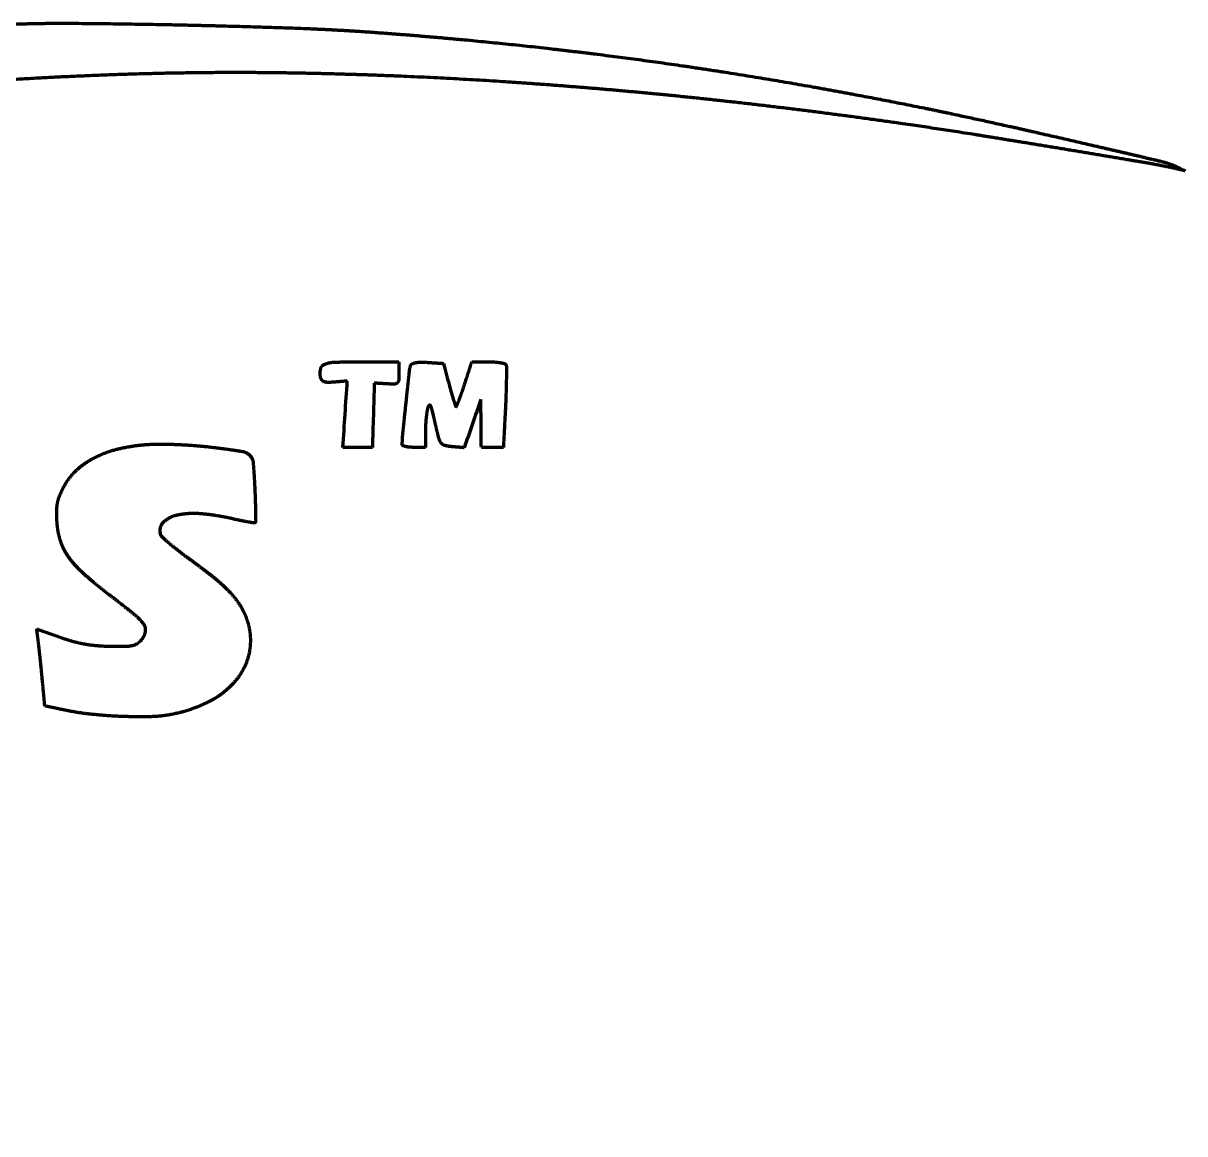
# Model space of a CAD drawing. Header units: inches. Extents: x -2983 to 7024, y 422 to 5529.
# Drawn here: x 3202.6 to 3232.44, y 2529.29 to 2557.82 of the extents above; entities that cross this region are included whole.
import ezdxf

# ---------------------------------------------------------------- set-up
doc = ezdxf.new("R2010")
doc.units = ezdxf.units.IN

msp = doc.modelspace()

# ---------------------------------------------------------------- linework, layer by layer
at = {"linetype": 'Continuous', "lineweight": 70}
for points, weights, knots in [([(3232.438, 2554.032), (3232.381, 2554.045), (3232.325, 2554.057), (3232.004, 2554.13), (3231.739, 2554.182), (3230.738, 2554.352), (3230.004, 2554.475), (3228.521, 2554.72), (3227.772, 2554.842), (3226.465, 2555.05), (3225.907, 2555.135), (3223.556, 2555.475), (3221.76, 2555.7), (3218.212, 2556.074), (3216.46, 2556.221), (3213.033, 2556.438), (3211.358, 2556.506), (3208.121, 2556.567), (3206.56, 2556.554), (3202.774, 2556.42), (3200.552, 2556.275), (3196.292, 2555.871), (3194.257, 2555.6), (3190.274, 2554.916), (3188.329, 2554.503), (3184.435, 2553.516), (3182.487, 2552.945), (3179.694, 2552.015), (3178.832, 2551.712), (3177.16, 2551.092), (3176.351, 2550.775), (3174.733, 2550.104), (3173.923, 2549.751), (3172.252, 2548.983), (3171.389, 2548.571), (3169.433, 2547.601), (3168.342, 2547.037), (3166.212, 2545.891), (3165.173, 2545.308), (3162.911, 2543.983), (3161.687, 2543.243), (3158.743, 2541.407), (3157.018, 2540.32), (3153.943, 2538.359), (3152.584, 2537.498), (3150.357, 2536.097), (3149.487, 2535.562), (3147.935, 2534.63), (3147.252, 2534.234), (3145.885, 2533.47), (3145.2, 2533.102), (3143.678, 2532.315), (3142.833, 2531.912), (3141.176, 2531.185), (3140.363, 2530.866), (3138.772, 2530.312), (3137.995, 2530.078), (3136.48, 2529.691), (3135.743, 2529.544), (3134.624, 2529.381), (3134.246, 2529.344), (3133.405, 2529.301), (3132.942, 2529.289), (3132.021, 2529.29), (3131.563, 2529.302), (3130.748, 2529.344), (3130.392, 2529.381), (3129.05, 2529.594), (3128.077, 2529.829), (3127.127, 2530.14), (3126.195, 2530.445), (3125.293, 2530.828), (3124.427, 2531.286), (3123.536, 2531.756), (3122.688, 2532.298), (3121.028, 2533.56), (3120.215, 2534.269), (3119.019, 2535.46), (3118.6, 2535.903), (3117.814, 2536.78), (3117.451, 2537.217), (3116.744, 2538.127), (3116.402, 2538.601), (3115.709, 2539.632), (3115.355, 2540.186), (3114.812, 2541.085), (3114.617, 2541.425), (3114.166, 2542.256), (3113.906, 2542.745), (3113.373, 2543.771), (3113.096, 2544.305), (3112.82, 2544.84), (3112.802, 2544.875), (3112.808, 2544.913), (3112.836, 2544.941), (3112.843, 2544.948), (3112.852, 2544.947), (3112.857, 2544.938), (3112.913, 2544.85), (3112.968, 2544.761), (3113.086, 2544.569), (3113.149, 2544.464), (3113.283, 2544.234), (3113.356, 2544.108), (3114.086, 2542.811), (3114.803, 2541.676), (3116.305, 2539.535), (3117.094, 2538.539), (3118.727, 2536.706), (3119.568, 2535.874), (3121.272, 2534.385), (3122.141, 2533.743), (3123.509, 2532.895), (3123.971, 2532.637), (3124.927, 2532.156), (3125.42, 2531.934), (3126.412, 2531.536), (3126.91, 2531.36), (3127.885, 2531.062), (3128.361, 2530.944), (3128.844, 2530.851), (3130.202, 2530.588), (3131.582, 2530.5), (3132.963, 2530.586), (3134.398, 2530.675), (3135.814, 2530.925), (3137.193, 2531.331), (3138.828, 2531.814), (3140.413, 2532.441), (3143.893, 2534.192), (3145.806, 2535.259), (3148.018, 2536.62), (3148.363, 2536.836), (3149.119, 2537.316), (3149.53, 2537.579), (3150.563, 2538.248), (3151.186, 2538.653), (3153, 2539.837), (3154.192, 2540.616), (3156.444, 2542.088), (3157.507, 2542.775), (3159.457, 2544.019), (3160.345, 2544.573), (3162.047, 2545.613), (3162.86, 2546.097), (3164.506, 2547.053), (3165.337, 2547.523), (3166.703, 2548.277), (3167.238, 2548.56), (3168.496, 2549.2), (3169.219, 2549.56), (3170.662, 2550.266), (3171.383, 2550.613), (3172.626, 2551.198), (3173.149, 2551.433), (3175.875, 2552.592), (3178.115, 2553.423), (3182.648, 2554.867), (3184.938, 2555.478), (3189.628, 2556.49), (3192.023, 2556.891), (3196.981, 2557.485), (3199.537, 2557.689), (3202.702, 2557.815), (3203.307, 2557.825), (3204.855, 2557.812), (3205.799, 2557.798), (3207.701, 2557.757), (3208.66, 2557.73), (3210.305, 2557.671), (3210.991, 2557.634), (3211.675, 2557.584)], [0.500028842012, 0.500028842012, 0.500028842012, 0.49990993454, 0.49990993454, 0.500028206926, 0.500028206926, 0.500027327896, 0.500027327896, 0.500020306907, 0.500020306907, 0.49996674968, 0.49996674968, 0.499954897266, 0.499954897266, 0.499947872216, 0.499947872216, 0.499905551037, 0.499905551037, 0.499883055807, 0.499883055807, 0.499792231719, 0.499792231719, 0.499773940632, 0.499773940632, 0.499803958143, 0.499803958143, 0.499983511469, 0.499983511469, 0.499967570397, 0.499967570397, 0.499969836855, 0.499969836855, 0.49999224639, 0.49999224639, 0.499982937989, 0.499982937989, 0.499973806451, 0.499973806451, 0.499996723387, 0.499996723387, 0.500024715037, 0.500024715037, 0.500027453769, 0.500027453769, 0.500010452456, 0.500010452456, 0.499988344513, 0.499988344513, 0.499984734416, 0.499984734416, 0.499859741035, 0.499859741035, 0.499772165641, 0.499772165641, 0.499731419008, 0.499731419008, 0.499559423038, 0.499559423038, 0.499666780446, 0.499666780446, 0.499918789299, 0.499918789299, 0.499918892039, 0.499918892039, 0.499564850303, 0.499564850303, 0.498972995834, 0.498972995834, 0.500028842012, 0.498832867725, 0.498832867725, 0.500028842012, 0.498906283356, 0.498906283356, 0.499287120527, 0.499287120527, 0.499893163609, 0.499893163609, 0.499822434289, 0.499822434289, 0.499836242554, 0.499836242554, 0.499934379805, 0.499934379805, 0.499935455777, 0.499935455777, 0.500016243918, 0.500016243918, 0.500028611503, 0.500028611503, 0.500028842012, 0.435794288113, 0.435794288113, 0.500028842012, 0.374186246908, 0.374186246908, 0.500028842012, 0.500027229907, 0.500027229907, 0.500003945292, 0.500003945292, 0.500020163182, 0.500020163182, 0.499624081461, 0.499624081461, 0.499467725914, 0.499467725914, 0.499381762254, 0.499381762254, 0.498914889926, 0.498914889926, 0.499697758003, 0.499697758003, 0.499738051905, 0.499738051905, 0.499725706688, 0.499725706688, 0.499560729865, 0.499560729865, 0.500028842012, 0.49736967995, 0.49736967995, 0.500028842012, 0.497925029837, 0.497925029837, 0.500028842012, 0.498691632887, 0.498691632887, 0.499724398278, 0.499724398278, 0.500020473069, 0.500020473069, 0.500025999044, 0.500025999044, 0.500028065808, 0.500028065808, 0.500028820171, 0.500028820171, 0.500023637462, 0.500023637462, 0.500012762859, 0.500012762859, 0.500008128477, 0.500008128477, 0.500009221042, 0.500009221042, 0.499979547613, 0.499979547613, 0.500019764212, 0.500019764212, 0.500019920975, 0.500019920975, 0.499967173544, 0.499967173544, 0.499663762533, 0.499663762533, 0.499645871572, 0.499645871572, 0.499666159219, 0.499666159219, 0.499766988665, 0.499766988665, 0.499932337733, 0.499932337733, 0.500021256909, 0.500021256909, 0.500020660968, 0.500020660968, 0.499971666204, 0.499971666204, 0.500028842012], [0, 0, 0, 0, 0.000858, 0.000858, 0.004871, 0.004871, 0.015909, 0.015909, 0.027164, 0.027164, 0.035539, 0.035539, 0.062379, 0.062379, 0.088446, 0.088446, 0.113283, 0.113283, 0.136431, 0.136431, 0.169412, 0.169412, 0.199818, 0.199818, 0.229241, 0.229241, 0.259272, 0.259272, 0.27279, 0.27279, 0.285643, 0.285643, 0.298702, 0.298702, 0.312844, 0.312844, 0.330996, 0.330996, 0.348605, 0.348605, 0.369756, 0.369756, 0.399898, 0.399898, 0.423682, 0.423682, 0.438788, 0.438788, 0.450448, 0.450448, 0.461942, 0.461942, 0.475773, 0.475773, 0.488668, 0.488668, 0.500645, 0.500645, 0.511735, 0.511735, 0.517321, 0.517321, 0.524148, 0.524148, 0.530887, 0.530887, 0.536162, 0.536162, 0.550852, 0.550852, 0.550852, 0.565207, 0.565207, 0.565207, 0.579922, 0.579922, 0.595663, 0.595663, 0.604555, 0.604555, 0.612842, 0.612842, 0.621358, 0.621358, 0.63095, 0.63095, 0.636663, 0.636663, 0.644732, 0.644732, 0.653504, 0.653504, 0.653504, 0.654001, 0.654001, 0.654001, 0.654094, 0.654094, 0.654094, 0.655086, 0.655086, 0.656243, 0.656243, 0.657623, 0.657623, 0.670374, 0.670374, 0.682437, 0.682437, 0.693641, 0.693641, 0.703853, 0.703853, 0.708852, 0.708852, 0.713958, 0.713958, 0.718939, 0.718939, 0.723569, 0.723569, 0.723569, 0.736538, 0.736538, 0.736538, 0.749961, 0.749961, 0.749961, 0.765836, 0.765836, 0.786217, 0.786217, 0.790004, 0.790004, 0.794547, 0.794547, 0.80146, 0.80146, 0.814708, 0.814708, 0.826489, 0.826489, 0.836231, 0.836231, 0.845042, 0.845042, 0.853933, 0.853933, 0.859558, 0.859558, 0.867067, 0.867067, 0.874508, 0.874508, 0.879844, 0.879844, 0.902046, 0.902046, 0.924054, 0.924054, 0.946594, 0.946594, 0.970379, 0.970379, 0.975983, 0.975983, 0.984738, 0.984738, 0.993634, 0.993634, 1, 1, 1, 1]), ([(3211.675, 2557.584), (3212.806, 2557.502), (3213.935, 2557.402), (3216.181, 2557.17), (3217.298, 2557.037), (3219.528, 2556.736), (3220.642, 2556.568), (3222.877, 2556.195), (3223.999, 2555.99), (3225.788, 2555.636), (3226.458, 2555.497), (3227.917, 2555.178), (3228.706, 2555), (3230.275, 2554.638), (3231.055, 2554.456), (3231.835, 2554.272), (3231.985, 2554.236), (3232.13, 2554.184), (3232.325, 2554.088), (3232.381, 2554.06), (3232.438, 2554.032)], [0.500028842012, 0.499990385996, 0.499990385996, 0.499988375681, 0.499988375681, 0.499988541707, 0.499988541707, 0.499991391939, 0.499991391939, 0.500012460237, 0.500012460237, 0.500022825709, 0.500022825709, 0.500028062928, 0.500028062928, 0.500028842012, 0.49786557683, 0.49786557683, 0.500028842012, 0.500028842012, 0.500028842012], [0, 0, 0, 0, 0.161192, 0.161192, 0.321006, 0.321006, 0.481112, 0.481112, 0.643175, 0.643175, 0.740375, 0.740375, 0.855409, 0.855409, 0.969268, 0.969268, 0.969268, 0.991092, 0.991092, 1, 1, 1, 1]), ([(3210.926, 2548.627), (3210.817, 2548.619), (3210.708, 2548.61), (3210.542, 2548.596), (3210.486, 2548.594), (3210.429, 2548.594), (3210.396, 2548.594), (3210.363, 2548.599), (3210.331, 2548.611), (3210.307, 2548.619), (3210.288, 2548.634), (3210.273, 2548.654), (3210.256, 2548.676), (3210.245, 2548.701), (3210.24, 2548.727), (3210.225, 2548.799), (3210.226, 2548.872), (3210.243, 2548.943), (3210.256, 2548.999), (3210.294, 2549.042), (3210.347, 2549.062), (3210.431, 2549.094), (3210.518, 2549.112), (3210.608, 2549.114), (3210.831, 2549.121), (3211.055, 2549.125), (3211.603, 2549.125), (3211.929, 2549.125), (3212.254, 2549.125)], [0.500219493152, 0.500219493152, 0.500219493152, 0.49996355529, 0.49996355529, 0.500219493152, 0.495370353596, 0.495370353596, 0.500219493152, 0.485553841997, 0.485553841997, 0.500219493152, 0.492383277843, 0.492383277843, 0.500219493152, 0.492416766478, 0.492416766478, 0.500219493152, 0.461463365185, 0.461463365185, 0.500219493152, 0.495547395804, 0.495547395804, 0.500219493152, 0.500181748372, 0.500181748372, 0.500219493152, 0.500219493152, 0.500219493152], [0, 0, 0, 0, 0.120457, 0.120457, 0.182586, 0.182586, 0.182586, 0.219188, 0.219188, 0.219188, 0.245415, 0.245415, 0.245415, 0.273911, 0.273911, 0.273911, 0.348744, 0.348744, 0.348744, 0.40269, 0.40269, 0.40269, 0.486471, 0.486471, 0.486471, 0.695558, 0.695558, 1, 1, 1, 1]), ([(3212.931, 2546.924), (3212.832, 2546.924), (3212.733, 2546.924), (3212.597, 2546.924), (3212.559, 2546.926), (3212.489, 2546.932), (3212.457, 2546.937), (3212.402, 2546.95), (3212.379, 2546.958), (3212.357, 2546.967), (3212.345, 2546.972), (3212.339, 2546.982), (3212.339, 2546.994), (3212.339, 2547.079), (3212.343, 2547.164), (3212.378, 2547.516), (3212.406, 2547.784), (3212.464, 2548.331), (3212.494, 2548.611), (3212.524, 2548.892), (3212.529, 2548.936), (3212.539, 2548.981), (3212.553, 2549.023), (3212.56, 2549.044), (3212.575, 2549.061), (3212.594, 2549.071), (3212.621, 2549.085), (3212.65, 2549.095), (3212.68, 2549.101), (3212.723, 2549.109), (3212.766, 2549.113), (3212.871, 2549.114), (3212.932, 2549.112), (3213.127, 2549.099), (3213.261, 2549.091), (3213.395, 2549.082)], [0.500006319012, 0.500006319012, 0.500006319012, 0.499675873131, 0.499675873131, 0.499157159944, 0.499157159944, 0.498919649512, 0.498919649512, 0.500006319012, 0.443892118509, 0.443892118509, 0.500006319012, 0.499589474427, 0.499589474427, 0.500005103999, 0.500005103999, 0.500005980096, 0.500005980096, 0.500006319012, 0.49802229994, 0.49802229994, 0.500006319012, 0.475672397644, 0.475672397644, 0.500006319012, 0.496627701085, 0.496627701085, 0.500006319012, 0.49858998851, 0.49858998851, 0.499802165632, 0.499802165632, 0.500006319012, 0.500006319012, 0.500006319012], [0, 0, 0, 0, 0.094349, 0.094349, 0.130545, 0.130545, 0.161395, 0.161395, 0.184407, 0.184407, 0.184407, 0.194746, 0.194746, 0.194746, 0.266535, 0.266535, 0.49337, 0.49337, 0.731134, 0.731134, 0.731134, 0.769122, 0.769122, 0.769122, 0.786723, 0.786723, 0.786723, 0.810834, 0.810834, 0.810834, 0.845463, 0.845463, 0.893713, 0.893713, 1, 1, 1, 1]), ([(3213.54, 2548.543), (3213.559, 2548.473), (3213.578, 2548.404), (3213.615, 2548.274), (3213.633, 2548.213), (3213.667, 2548.102), (3213.683, 2548.051), (3213.699, 2548), (3213.702, 2547.99), (3213.708, 2547.981), (3213.715, 2547.974), (3213.721, 2547.968), (3213.729, 2547.969), (3213.732, 2547.977), (3213.753, 2548.027), (3213.773, 2548.076), (3213.816, 2548.187), (3213.839, 2548.248), (3213.886, 2548.384), (3213.911, 2548.459), (3213.999, 2548.731), (3214.062, 2548.928), (3214.126, 2549.125)], [0.500006319012, 0.499997893663, 0.499997893663, 0.499987051742, 0.499987051742, 0.500002919944, 0.500002919944, 0.500006319012, 0.490540766531, 0.490540766531, 0.500006319012, 0.351848746573, 0.351848746573, 0.500006319012, 0.499992843104, 0.499992843104, 0.499939364569, 0.499939364569, 0.499984354392, 0.499984354392, 0.500006319012, 0.500006319012, 0.500006319012], [0, 0, 0, 0, 0.149285, 0.149285, 0.279231, 0.279231, 0.390088, 0.390088, 0.390088, 0.411145, 0.411145, 0.411145, 0.422938, 0.422938, 0.422938, 0.499242, 0.499242, 0.592486, 0.592486, 0.70499, 0.70499, 1, 1, 1, 1]), ([(3214.126, 2549.125), (3214.263, 2549.125), (3214.401, 2549.125), (3214.593, 2549.125), (3214.647, 2549.123), (3214.748, 2549.116), (3214.796, 2549.111), (3214.882, 2549.098), (3214.92, 2549.09), (3214.957, 2549.081), (3214.974, 2549.078), (3214.987, 2549.068), (3214.996, 2549.054), (3215.006, 2549.036), (3215.012, 2549.017), (3215.012, 2548.997), (3215.012, 2548.898), (3215.012, 2548.8), (3215.011, 2548.585), (3215.008, 2548.469), (3215, 2548.22), (3214.995, 2548.087), (3214.971, 2547.61), (3214.953, 2547.267), (3214.936, 2546.924)], [0.500006319012, 0.500006319012, 0.500006319012, 0.499835970951, 0.499835970951, 0.499669135356, 0.499669135356, 0.499745480038, 0.499745480038, 0.500006319012, 0.47470960807, 0.47470960807, 0.500006319012, 0.487512318962, 0.487512318962, 0.500006319012, 0.500000843018, 0.500000843018, 0.499978386677, 0.499978386677, 0.499994078266, 0.499994078266, 0.500006319012, 0.500006319012, 0.500006319012], [0, 0, 0, 0, 0.144736, 0.144736, 0.201325, 0.201325, 0.251776, 0.251776, 0.292372, 0.292372, 0.292372, 0.308967, 0.308967, 0.308967, 0.328484, 0.328484, 0.328484, 0.42427, 0.42427, 0.536994, 0.536994, 0.666439, 0.666439, 1, 1, 1, 1]), ([(3212.254, 2548.831), (3212.254, 2548.77), (3212.251, 2548.709), (3212.246, 2548.648), (3212.244, 2548.621), (3212.232, 2548.597), (3212.211, 2548.579), (3212.19, 2548.561), (3212.164, 2548.551), (3212.136, 2548.551), (3212.07, 2548.55), (3212.003, 2548.552), (3211.831, 2548.562), (3211.725, 2548.568), (3211.619, 2548.574)], [0.500219493152, 0.499926835616, 0.499926835616, 0.500219493152, 0.47562565834, 0.47562565834, 0.500219493152, 0.479696140891, 0.479696140891, 0.500219493152, 0.500030182143, 0.500030182143, 0.500219493152, 0.500219493152, 0.500219493152], [0, 0, 0, 0, 0.226416, 0.226416, 0.226416, 0.322006, 0.322006, 0.322006, 0.4163, 0.4163, 0.4163, 0.641586, 0.641586, 1, 1, 1, 1]), ([(3213.929, 2546.915), (3213.827, 2546.924), (3213.724, 2546.932), (3213.557, 2546.946), (3213.493, 2546.957), (3213.43, 2546.973), (3213.392, 2546.983), (3213.359, 2547.005), (3213.336, 2547.037), (3213.308, 2547.078), (3213.287, 2547.123), (3213.275, 2547.171), (3213.242, 2547.3), (3213.211, 2547.429), (3213.159, 2547.665), (3213.134, 2547.771), (3213.108, 2547.877), (3213.098, 2547.918), (3213.084, 2547.958), (3213.065, 2547.996), (3213.057, 2548.011), (3213.04, 2548.014), (3213.028, 2548.002), (3213.011, 2547.985), (3212.998, 2547.963), (3212.992, 2547.94), (3212.982, 2547.904), (3212.974, 2547.868), (3212.962, 2547.778), (3212.955, 2547.725), (3212.944, 2547.613), (3212.94, 2547.555), (3212.934, 2547.439), (3212.932, 2547.383), (3212.932, 2547.192), (3212.931, 2547.058), (3212.931, 2546.924)], [0.500006319012, 0.500006319012, 0.500006319012, 0.49885580665, 0.49885580665, 0.500006319012, 0.47962742669, 0.47962742669, 0.500006319012, 0.494308566103, 0.494308566103, 0.500006319012, 0.49997272308, 0.49997272308, 0.499990689205, 0.499990689205, 0.500006319012, 0.497892451302, 0.497892451302, 0.500006319012, 0.361447509705, 0.361447509705, 0.500006319012, 0.489055799964, 0.489055799964, 0.500006319012, 0.499318282348, 0.499318282348, 0.499923965996, 0.499923965996, 0.499925793002, 0.499925793002, 0.4999014329, 0.4999014329, 0.500006319012, 0.500006319012, 0.500006319012], [0, 0, 0, 0, 0.132664, 0.132664, 0.216155, 0.216155, 0.216155, 0.265064, 0.265064, 0.265064, 0.325668, 0.325668, 0.325668, 0.48784, 0.48784, 0.620542, 0.620542, 0.620542, 0.672331, 0.672331, 0.672331, 0.687314, 0.687314, 0.687314, 0.708408, 0.708408, 0.708408, 0.740155, 0.740155, 0.78596, 0.78596, 0.836617, 0.836617, 0.88508, 0.88508, 1, 1, 1, 1]), ([(3202.95, 2542.258), (3203.153, 2542.186), (3203.357, 2542.114), (3203.666, 2542.005), (3203.772, 2541.971), (3203.98, 2541.915), (3204.082, 2541.892), (3204.287, 2541.855), (3204.391, 2541.842), (3204.608, 2541.823), (3204.721, 2541.817), (3204.965, 2541.813), (3205.095, 2541.813), (3205.225, 2541.815), (3205.29, 2541.816), (3205.354, 2541.823), (3205.418, 2541.838), (3205.463, 2541.848), (3205.506, 2541.867), (3205.544, 2541.895), (3205.587, 2541.926), (3205.626, 2541.962), (3205.659, 2542.003), (3205.705, 2542.06), (3205.734, 2542.127), (3205.744, 2542.199), (3205.753, 2542.265), (3205.737, 2542.328), (3205.698, 2542.381), (3205.632, 2542.47), (3205.556, 2542.549), (3205.471, 2542.618), (3205.262, 2542.787), (3205.051, 2542.953), (3204.606, 2543.294), (3204.381, 2543.479), (3204.161, 2543.672), (3204.016, 2543.799), (3203.887, 2543.942), (3203.774, 2544.098), (3203.682, 2544.224), (3203.612, 2544.363), (3203.564, 2544.511), (3203.512, 2544.67), (3203.481, 2544.834), (3203.471, 2545.001), (3203.465, 2545.097), (3203.463, 2545.194), (3203.464, 2545.361), (3203.471, 2545.431), (3203.484, 2545.5), (3203.497, 2545.564), (3203.515, 2545.628), (3203.54, 2545.689), (3203.57, 2545.764), (3203.605, 2545.837), (3203.643, 2545.909), (3203.77, 2546.146), (3203.949, 2546.346), (3204.17, 2546.499), (3204.416, 2546.668), (3204.686, 2546.792), (3204.974, 2546.867), (3205.336, 2546.962), (3205.706, 2547.009), (3206.08, 2547.009), (3206.561, 2547.009), (3207.04, 2546.979), (3207.517, 2546.921)], [0.500031347362, 0.500031347362, 0.500031347362, 0.499808708619, 0.499808708619, 0.499690993187, 0.499690993187, 0.499696211239, 0.499696211239, 0.499826623623, 0.499826623623, 0.499990849659, 0.499990849659, 0.500031347362, 0.498202540738, 0.498202540738, 0.500031347362, 0.493516271437, 0.493516271437, 0.500031347362, 0.49703013616, 0.49703013616, 0.500031347362, 0.487657101893, 0.487657101893, 0.500031347362, 0.475556290386, 0.475556290386, 0.500031347362, 0.497296901655, 0.497296901655, 0.500031347362, 0.500006621329, 0.500006621329, 0.499843206271, 0.499843206271, 0.500031347362, 0.497978873118, 0.497978873118, 0.500031347362, 0.49592624027, 0.49592624027, 0.500031347362, 0.497361782152, 0.497361782152, 0.500031347362, 0.49982895248, 0.49982895248, 0.498722027573, 0.498722027573, 0.500031347362, 0.498405217194, 0.498405217194, 0.500031347362, 0.499562456052, 0.499562456052, 0.500031347362, 0.490603074604, 0.490603074604, 0.500031347362, 0.495008073662, 0.495008073662, 0.500031347362, 0.497303771875, 0.497303771875, 0.500031347362, 0.499416579916, 0.499416579916, 0.500031347362], [0, 0, 0, 0, 0.059751, 0.059751, 0.090585, 0.090585, 0.119294, 0.119294, 0.148166, 0.148166, 0.179499, 0.179499, 0.21542, 0.21542, 0.21542, 0.233214, 0.233214, 0.233214, 0.245918, 0.245918, 0.245918, 0.260251, 0.260251, 0.260251, 0.279467, 0.279467, 0.279467, 0.295943, 0.295943, 0.295943, 0.323319, 0.323319, 0.323319, 0.390065, 0.390065, 0.462682, 0.462682, 0.462682, 0.510418, 0.510418, 0.510418, 0.548667, 0.548667, 0.548667, 0.589493, 0.589493, 0.589493, 0.613112, 0.613112, 0.630227, 0.630227, 0.630227, 0.646199, 0.646199, 0.646199, 0.665866, 0.665866, 0.665866, 0.729878, 0.729878, 0.729878, 0.800006, 0.800006, 0.800006, 0.887566, 0.887566, 0.887566, 1, 1, 1, 1]), ([(3207.517, 2546.921), (3207.754, 2546.892), (3207.991, 2546.859), (3208.227, 2546.822), (3208.301, 2546.811), (3208.367, 2546.777), (3208.419, 2546.725), (3208.47, 2546.674), (3208.501, 2546.608), (3208.507, 2546.535), (3208.525, 2546.319), (3208.539, 2546.102), (3208.554, 2545.774), (3208.558, 2545.662), (3208.565, 2545.456), (3208.568, 2545.361), (3208.571, 2545.182), (3208.572, 2545.099), (3208.573, 2545.016), (3208.573, 2545.007), (3208.57, 2544.998), (3208.565, 2544.991), (3208.559, 2544.984), (3208.551, 2544.981), (3208.543, 2544.982), (3208.486, 2544.991), (3208.43, 2545), (3208.309, 2545.021), (3208.243, 2545.033), (3208.101, 2545.063), (3208.025, 2545.079), (3207.685, 2545.156), (3207.418, 2545.197), (3207.149, 2545.219), (3206.941, 2545.236), (3206.732, 2545.221), (3206.527, 2545.175), (3206.396, 2545.146), (3206.279, 2545.079), (3206.187, 2544.982), (3206.11, 2544.9), (3206.088, 2544.791), (3206.128, 2544.686), (3206.139, 2544.659), (3206.155, 2544.635), (3206.177, 2544.616), (3206.24, 2544.559), (3206.304, 2544.504), (3206.447, 2544.383), (3206.527, 2544.319), (3206.698, 2544.186), (3206.789, 2544.118), (3207.078, 2543.908), (3207.271, 2543.762), (3207.594, 2543.506), (3207.722, 2543.393), (3207.937, 2543.179), (3208.024, 2543.077), (3208.102, 2542.97), (3208.175, 2542.87), (3208.237, 2542.764), (3208.287, 2542.652), (3208.406, 2542.39), (3208.455, 2542.107), (3208.431, 2541.82), (3208.407, 2541.538), (3208.308, 2541.273), (3208.143, 2541.043), (3207.958, 2540.786), (3207.721, 2540.578), (3207.442, 2540.428), (3207.123, 2540.257), (3206.782, 2540.135), (3206.426, 2540.065), (3206.248, 2540.03), (3206.068, 2540.01), (3205.636, 2539.999), (3205.385, 2540.001), (3204.87, 2540.021), (3204.607, 2540.04), (3204.116, 2540.092), (3203.889, 2540.128), (3203.495, 2540.21), (3203.326, 2540.246), (3203.156, 2540.281)], [0.500031347362, 0.499989550879, 0.499989550879, 0.500031347362, 0.483433625463, 0.483433625463, 0.500031347362, 0.479890011286, 0.479890011286, 0.500031347362, 0.49996284426, 0.49996284426, 0.500026964385, 0.500026964385, 0.500020298158, 0.500020298158, 0.500030640052, 0.500030640052, 0.500031347362, 0.481639258984, 0.481639258984, 0.500031347362, 0.453037841655, 0.453037841655, 0.500031347362, 0.500025458522, 0.500025458522, 0.499985840519, 0.499985840519, 0.500013630705, 0.500013630705, 0.499184092083, 0.499184092083, 0.500031347362, 0.496217366785, 0.496217366785, 0.500031347362, 0.485548563835, 0.485548563835, 0.500031347362, 0.448785805263, 0.448785805263, 0.500031347362, 0.49069969115, 0.49069969115, 0.500031347362, 0.499995742455, 0.499995742455, 0.499957346073, 0.499957346073, 0.499992962003, 0.499992962003, 0.499961881403, 0.499961881403, 0.499493775666, 0.499493775666, 0.498985161417, 0.498985161417, 0.500031347362, 0.49831294949, 0.49831294949, 0.500031347362, 0.489188546761, 0.489188546761, 0.500031347362, 0.488022255652, 0.488022255652, 0.500031347362, 0.491459140961, 0.491459140961, 0.500031347362, 0.496327264528, 0.496327264528, 0.500031347362, 0.498848174573, 0.498848174573, 0.499852536358, 0.499852536358, 0.499851027035, 0.499851027035, 0.499612013255, 0.499612013255, 0.500031347362, 0.500031347362, 0.500031347362], [0, 0, 0, 0, 0.063205, 0.063205, 0.063205, 0.082164, 0.082164, 0.082164, 0.099954, 0.099954, 0.099954, 0.153254, 0.153254, 0.180548, 0.180548, 0.203915, 0.203915, 0.224278, 0.224278, 0.224278, 0.226488, 0.226488, 0.226488, 0.228367, 0.228367, 0.228367, 0.240526, 0.240526, 0.254809, 0.254809, 0.271544, 0.271544, 0.329197, 0.329197, 0.329197, 0.37362, 0.37362, 0.37362, 0.401286, 0.401286, 0.401286, 0.421953, 0.421953, 0.421953, 0.427185, 0.427185, 0.427185, 0.442597, 0.442597, 0.461145, 0.461145, 0.481844, 0.481844, 0.525746, 0.525746, 0.556565, 0.556565, 0.58066, 0.58066, 0.58066, 0.602775, 0.602775, 0.602775, 0.653441, 0.653441, 0.653441, 0.702105, 0.702105, 0.702105, 0.755526, 0.755526, 0.755526, 0.816299, 0.816299, 0.816299, 0.846651, 0.846651, 0.888589, 0.888589, 0.932781, 0.932781, 0.971117, 0.971117, 1, 1, 1, 1]), ([(3203.156, 2540.281), (3203.137, 2540.492), (3203.117, 2540.704), (3203.089, 2541.005), (3203.08, 2541.095), (3203.062, 2541.279), (3203.052, 2541.373), (3203.034, 2541.554), (3203.024, 2541.639), (3203.008, 2541.785), (3203.001, 2541.845), (3202.979, 2542.022), (3202.964, 2542.14), (3202.95, 2542.258)], [0.500031347362, 0.500031347362, 0.500031347362, 0.500029786668, 0.500029786668, 0.500030206716, 0.500030206716, 0.500030190966, 0.500030190966, 0.500021936872, 0.500021936872, 0.500031347362, 0.500031347362, 0.500031347362], [0, 0, 0, 0, 0.320662, 0.320662, 0.456574, 0.456574, 0.599797, 0.599797, 0.730009, 0.730009, 0.820641, 0.820641, 1, 1, 1, 1])]:
    msp.add_rational_spline(points, weights, degree=3, knots=knots, dxfattribs=at)
for points in [[(3212.254, 2549.125), (3212.254, 2549.027), (3212.254, 2548.929), (3212.254, 2548.831)], [(3213.395, 2549.082), (3213.443, 2548.902), (3213.491, 2548.723), (3213.54, 2548.543)]]:
    msp.add_open_spline(points, degree=3, dxfattribs=at)
for points in [[(3210.814, 2546.924), (3210.833, 2547.208), (3210.852, 2547.492), (3210.889, 2548.06), (3210.907, 2548.343), (3210.926, 2548.627)], [(3211.619, 2548.574), (3211.611, 2548.299), (3211.603, 2548.024), (3211.587, 2547.474), (3211.579, 2547.199), (3211.571, 2546.924)], [(3214.356, 2548.151), (3214.285, 2547.945), (3214.214, 2547.739), (3214.072, 2547.327), (3214, 2547.121), (3213.929, 2546.915)], [(3214.37, 2546.924), (3214.367, 2547.129), (3214.365, 2547.333), (3214.361, 2547.742), (3214.359, 2547.947), (3214.356, 2548.151)], [(3211.571, 2546.924), (3211.445, 2546.924), (3211.319, 2546.924), (3211.067, 2546.924), (3210.94, 2546.924), (3210.814, 2546.924)], [(3214.936, 2546.924), (3214.842, 2546.924), (3214.747, 2546.924), (3214.558, 2546.924), (3214.464, 2546.924), (3214.37, 2546.924)]]:
    msp.add_open_spline(points, degree=3, knots=[0, 0, 0, 0, 0.5, 0.5, 1, 1, 1, 1], dxfattribs=at)

doc.saveas('drawing.dxf')
